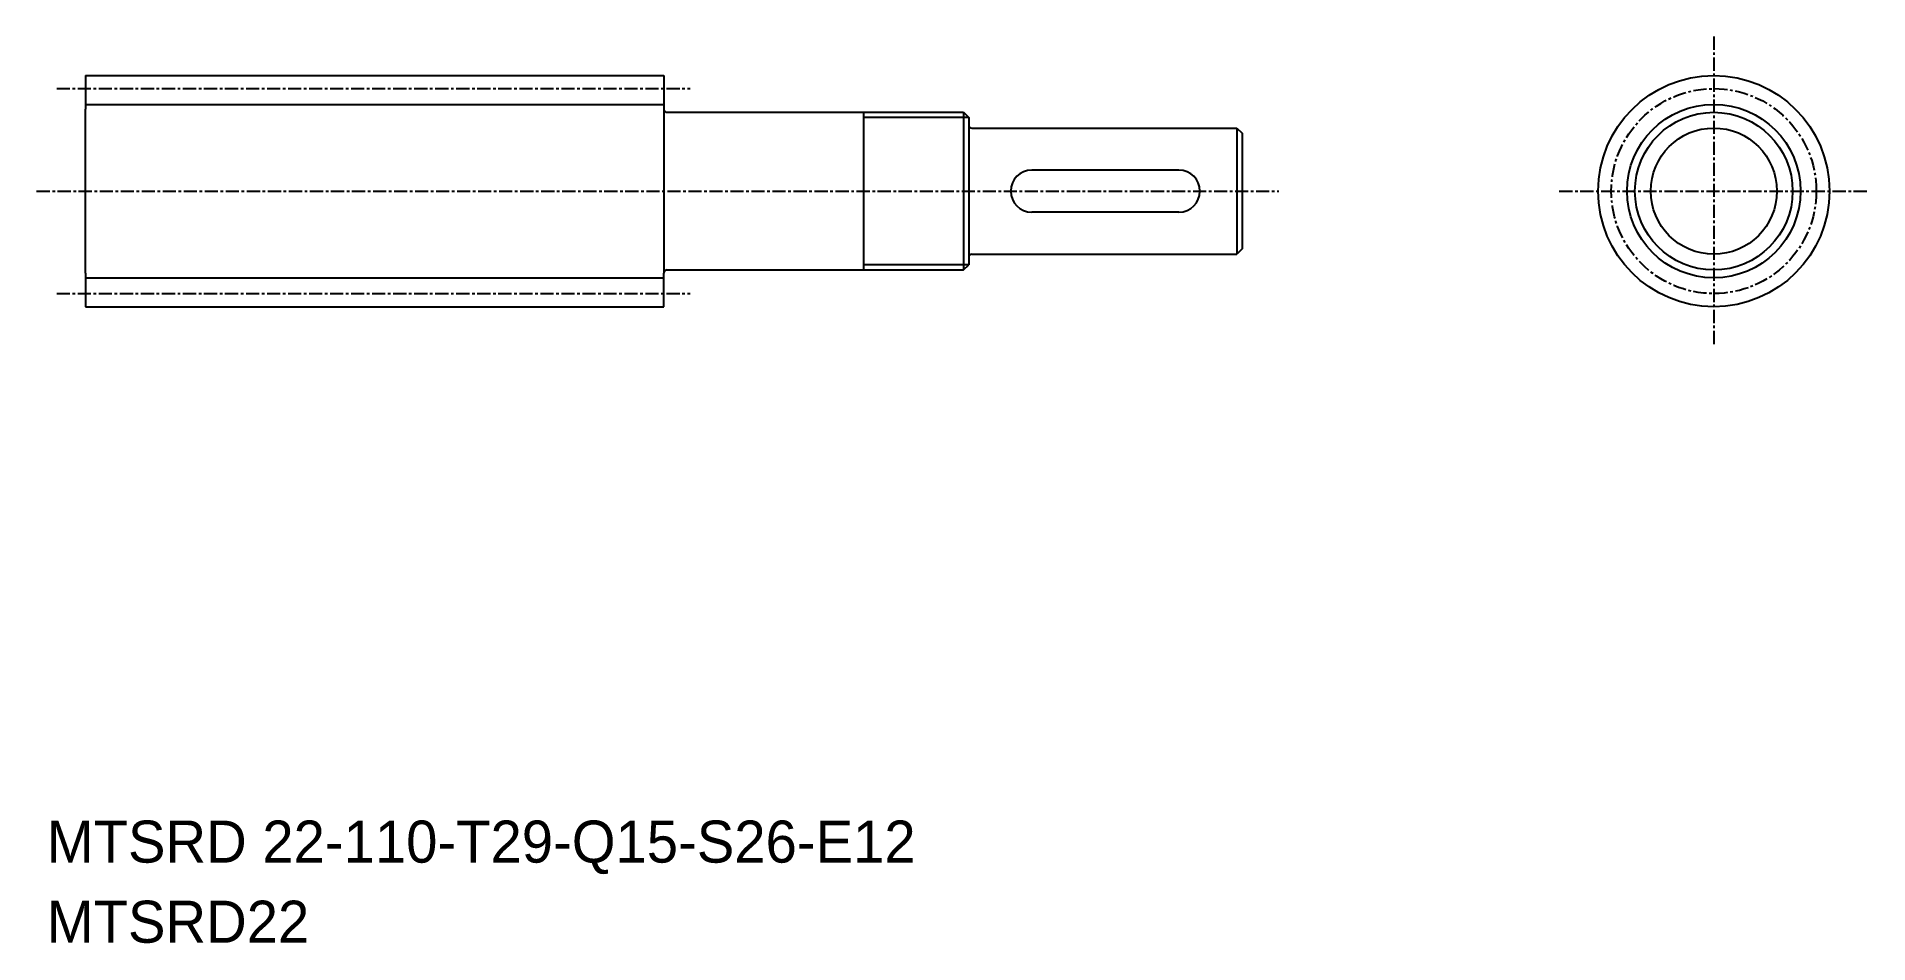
# Model space of a CAD drawing. Extents: x 92 to 267, y 39 to 126.
import ezdxf

# ---------------------------------------------------------------- set-up
doc = ezdxf.new("R2010")
doc.units = 0
doc.linetypes.add('CENTER', pattern=[2, 1.25, -0.25, 0.25, -0.25])
doc.layers.get('0').update_dxf_attribs({"linetype": 'CONTINUOUS'})
doc.layers.add('CENTER', color=1, linetype='CENTER')

msp = doc.modelspace()

# ---------------------------------------------------------------- linework, layer by layer
at = {"color": 7, "linetype": 'CONTINUOUS'}
for p, q in [((96.96, 122.05), (151.96, 122.05)), ((96.96, 122.05), (96.96, 118.85)), ((151.96, 122.05), (151.96, 118.85)), ((96.96, 103.25), (96.96, 118.85)), ((151.96, 118.85), (151.96, 103.25)), ((152.26, 118.55), (180.46, 118.55)), ((170.96, 118.55), (170.96, 103.55)), ((180.46, 118.55), (180.46, 103.55)), ((180.46, 118.55), (180.96, 118.05)), ((180.96, 118.05), (180.96, 104.05)), ((181.26, 117.05), (206.46, 117.05)), ((206.46, 117.05), (206.46, 105.05)), ((206.46, 117.05), (206.96, 116.55)), ((206.96, 116.55), (206.96, 105.55)), ((200.96, 113.05), (186.96, 113.05)), ((200.96, 109.05), (186.96, 109.05)), ((181.26, 105.05), (206.46, 105.05)), ((206.96, 105.55), (206.46, 105.05)), ((96.96, 103.25), (96.96, 100.05)), ((151.96, 100.05), (151.96, 103.25)), ((152.26, 103.55), (180.46, 103.55)), ((180.46, 103.55), (180.96, 104.05)), ((96.96, 100.05), (151.96, 100.05))]:
    msp.add_line(p, q, dxfattribs=at)
at = {"color": 3, "linetype": 'CONTINUOUS'}
for p, q in [((96.96, 119.3), (151.96, 119.3)), ((180.96, 118.05), (170.96, 118.05)), ((180.96, 104.05), (170.96, 104.05)), ((96.96, 102.8), (151.96, 102.8))]:
    msp.add_line(p, q, dxfattribs=at)
at = {"color": 7, "linetype": 'CONTINUOUS'}
for radius in [11, 7.5, 6]:
    msp.add_circle((251.84, 111.05), radius, dxfattribs=at)
at = {"color": 3, "linetype": 'CONTINUOUS'}
msp.add_circle((251.84, 111.05), 8.25, dxfattribs=at)
at = {"color": 7, "linetype": 'CONTINUOUS'}
for centre, start, end in [((152.26, 118.85), 180, 270), ((181.26, 117.35), 180, 270), ((181.26, 104.75), 90, 179.9996), ((152.26, 103.25), 90, 180)]:
    msp.add_arc(centre, 0.3, start, end, dxfattribs=at)
for centre, start, end in [((186.96, 111.05), 90, 270), ((200.96, 111.05), 270, 90)]:
    msp.add_arc(centre, 2, start, end)
at = {"layer": 'CENTER', "color": 1, "linetype": 'CENTER'}
for p, q in [((251.84, 125.75), (251.84, 96.35)), ((94.22, 120.8), (154.46, 120.8)), ((92.3, 111.05), (210.46, 111.05)), ((237.14, 111.05), (266.54, 111.05)), ((94.22, 101.3), (154.46, 101.3))]:
    msp.add_line(p, q, dxfattribs=at)
msp.add_circle((251.84, 111.05), 9.75, dxfattribs=at)

# ---------------------------------------------------------------- texts
at = {"color": 7, "linetype": 'CONTINUOUS'}
for s, p in [('MTSRD 22-110-T29-Q15-S26-E12', (93.27, 47.17)), ('MTSRD22', (93.27, 39.55))]:
    msp.add_text(s, height=4, dxfattribs=at).set_placement(p)

doc.saveas('drawing.dxf')
